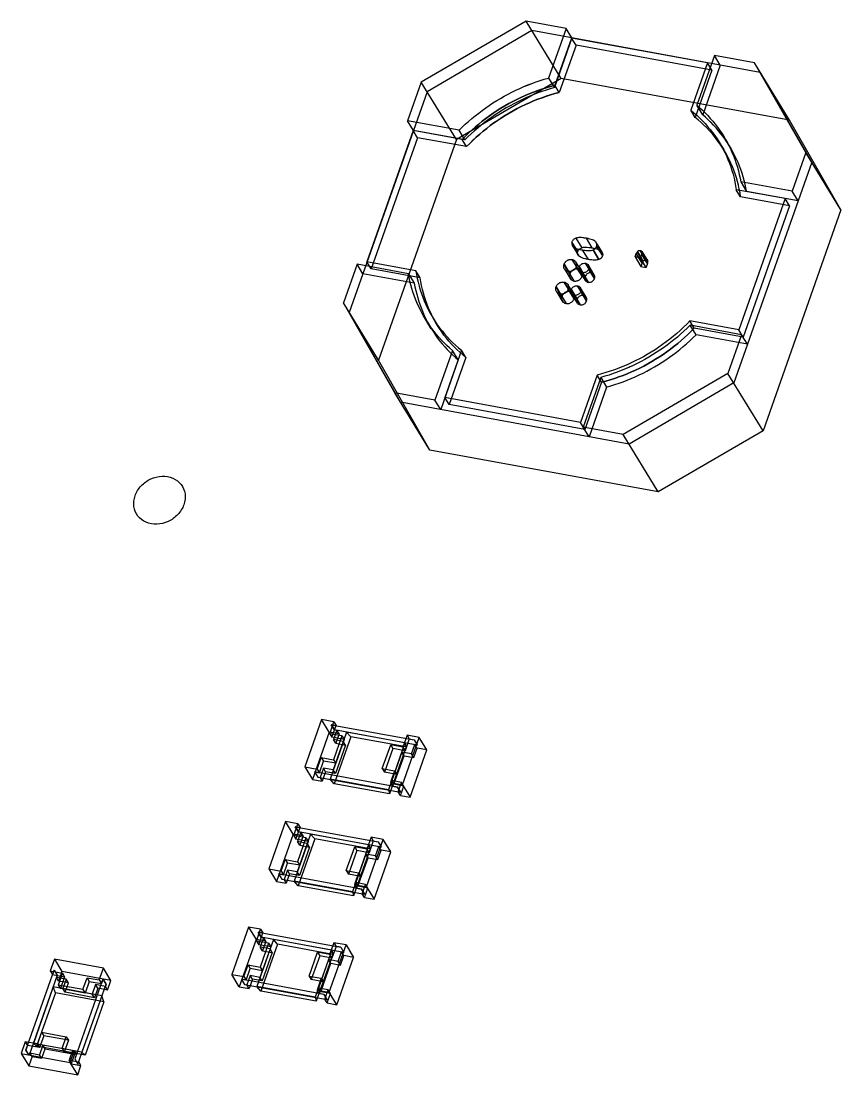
# Model space of a CAD drawing. Header units: millimetres. Extents: x 0 to 594, y 0 to 420.
# Drawn here: x 401.24 to 408.89, y 70.18 to 80.01 of the extents above; entities that cross this region are included whole.
import ezdxf

# ---------------------------------------------------------------- set-up
doc = ezdxf.new("R2010")
doc.units = ezdxf.units.MM
doc.header["$LTSCALE"] = 32.67
doc.layers.get('0').update_dxf_attribs({"linetype": 'CONTINUOUS'})

msp = doc.modelspace()

# ---------------------------------------------------------------- linework, layer by layer
at = {"color": 7, "linetype": 'CONTINUOUS'}
for p, q in [((405.9548, 80.0108), (404.9778, 79.4404)), ((406.3281, 79.9424), (405.9548, 80.0108)), ((406.2821, 79.4761), (405.9548, 80.0108)), ((406.0093, 79.9216), (405.0324, 79.3513)), ((408.14, 79.5316), (406.0093, 79.9216)), ((406.3281, 79.9424), (406.1645, 79.4793)), ((406.3827, 79.8533), (406.3281, 79.9424)), ((406.3827, 79.8533), (406.2191, 79.3902)), ((406.3804, 79.8527), (406.2246, 79.4116)), ((407.6471, 79.6209), (406.3804, 79.8527)), ((406.4213, 79.7859), (406.3804, 79.8527)), ((406.4213, 79.7859), (406.2655, 79.3448)), ((407.688, 79.554), (406.4213, 79.7859)), ((407.6471, 79.6209), (407.4913, 79.1797)), ((407.7121, 79.6891), (407.5485, 79.2259)), ((407.688, 79.554), (407.6471, 79.6209)), ((408.0854, 79.6207), (407.7121, 79.6891)), ((407.7667, 79.5999), (407.7121, 79.6891)), ((408.4127, 79.0861), (408.0854, 79.6207)), ((408.5653, 78.7837), (408.0854, 79.6207)), ((407.688, 79.554), (407.5322, 79.1129)), ((407.7667, 79.5999), (407.6031, 79.1368)), ((408.6199, 78.6946), (408.14, 79.5316)), ((404.9778, 79.4404), (404.8504, 79.0798)), ((405.3051, 78.9058), (404.9778, 79.4404)), ((406.2821, 79.4761), (405.3051, 78.9058)), ((406.1645, 79.4793), (406.2191, 79.3902)), ((408.4127, 79.0861), (406.2821, 79.4761)), ((405.0324, 79.3513), (404.3053, 77.293)), ((406.2655, 79.3448), (406.2246, 79.4116)), ((407.6031, 79.1368), (407.5485, 79.2259)), ((407.5322, 79.1129), (407.4913, 79.1797)), ((405.3298, 78.992), (404.8504, 79.0798)), ((404.905, 78.9907), (404.8504, 79.0798)), ((408.8926, 78.249), (408.4127, 79.0861)), ((404.9027, 78.9901), (404.4705, 77.7664)), ((404.9436, 78.9233), (404.5114, 77.6996)), ((405.3594, 78.9065), (404.9027, 78.9901)), ((404.9436, 78.9233), (404.9027, 78.9901)), ((405.3844, 78.9029), (404.905, 78.9907)), ((405.4003, 78.8397), (404.9436, 78.9233)), ((405.3844, 78.9029), (405.3298, 78.992)), ((405.3051, 78.9058), (404.5781, 76.8475)), ((405.4003, 78.8397), (405.3594, 78.9065)), ((408.5653, 78.7837), (408.4379, 78.4231)), ((408.8926, 78.249), (408.5653, 78.7837)), ((408.6199, 78.6946), (407.8928, 76.6363)), ((408.3729, 78.3549), (407.9162, 78.4384)), ((407.9572, 78.3716), (407.9162, 78.4384)), ((408.4379, 78.4231), (407.9585, 78.5108)), ((407.9585, 78.5108), (408.0131, 78.4217)), ((408.3729, 78.3549), (407.9407, 77.1312)), ((408.4138, 78.288), (407.9572, 78.3716)), ((408.4925, 78.3339), (408.0131, 78.4217)), ((408.4138, 78.288), (408.3729, 78.3549)), ((408.4925, 78.3339), (408.4379, 78.4231)), ((408.4138, 78.288), (407.9816, 77.0644)), ((408.8926, 78.249), (408.1656, 76.1908)), ((406.58, 77.877), (406.6346, 77.7878)), ((406.6347, 77.7875), (406.5801, 77.8767)), ((406.9722, 77.811), (406.9832, 77.8419)), ((407.0473, 77.7701), (406.9927, 77.8592)), ((406.9934, 77.859), (407.048, 77.7698)), ((407.0197, 77.871), (407.0743, 77.7818)), ((407.0745, 77.7823), (407.02, 77.8715)), ((404.3782, 77.7428), (404.2508, 77.3821)), ((404.8576, 77.655), (404.3782, 77.7428)), ((404.4327, 77.6537), (404.3782, 77.7428)), ((404.9271, 77.6828), (404.4705, 77.7664)), ((404.5114, 77.6996), (404.4705, 77.7664)), ((406.3096, 77.7422), (406.3642, 77.653)), ((406.3646, 77.653), (406.31, 77.7421)), ((406.3818, 77.7866), (406.3849, 77.786)), ((406.3849, 77.786), (406.4394, 77.6968)), ((406.4397, 77.6975), (406.3851, 77.7866)), ((406.509, 77.7518), (406.51, 77.7516)), ((406.5646, 77.6626), (406.51, 77.7518)), ((406.51, 77.7516), (406.5645, 77.6624)), ((407.021, 77.802), (406.9722, 77.811)), ((407.0321, 77.8333), (407.021, 77.802)), ((407.0377, 77.7528), (407.0268, 77.7218)), ((407.0756, 77.7129), (407.0867, 77.7442)), ((404.9121, 77.5659), (404.4327, 77.6537)), ((404.968, 77.616), (404.5114, 77.6996)), ((404.8576, 77.655), (404.9121, 77.5659)), ((404.968, 77.616), (404.9271, 77.6828)), ((406.4394, 77.6968), (406.4364, 77.6974)), ((406.4509, 77.7125), (406.4523, 77.7161)), ((406.5065, 77.6269), (406.4519, 77.7161)), ((406.4523, 77.7161), (406.5069, 77.6269)), ((406.5357, 77.575), (406.4811, 77.6641)), ((406.4811, 77.6639), (406.5356, 77.5748)), ((406.5396, 77.7023), (406.5387, 77.7)), ((406.5387, 77.7), (406.5933, 77.6109)), ((406.5935, 77.6108), (406.539, 77.7)), ((406.5645, 77.6624), (406.5635, 77.6626)), ((407.0268, 77.7218), (407.0756, 77.7129)), ((406.3075, 77.5762), (406.3105, 77.5755)), ((406.3105, 77.5755), (406.3651, 77.4864)), ((406.3653, 77.4871), (406.3108, 77.5762)), ((406.5069, 77.6269), (406.5054, 77.6233)), ((406.5933, 77.6109), (406.5941, 77.6131)), ((406.2353, 77.5318), (406.2898, 77.4426)), ((406.2903, 77.4426), (406.2357, 77.5317)), ((406.3651, 77.4864), (406.362, 77.487)), ((406.3765, 77.502), (406.378, 77.5056)), ((406.4322, 77.4165), (406.3776, 77.5057)), ((406.378, 77.5056), (406.4326, 77.4165)), ((406.4067, 77.4535), (406.4613, 77.3644)), ((406.4614, 77.3646), (406.4068, 77.4537)), ((406.4346, 77.5413), (406.4356, 77.5411)), ((406.4356, 77.5411), (406.4902, 77.452)), ((406.4903, 77.4522), (406.4357, 77.5414)), ((406.4652, 77.4918), (406.4644, 77.4896)), ((406.4644, 77.4896), (406.519, 77.4005)), ((406.5192, 77.4004), (406.4646, 77.4896)), ((406.4902, 77.452), (406.4892, 77.4522)), ((404.5781, 76.8475), (404.2508, 77.3821)), ((404.7306, 76.5451), (404.2508, 77.3821)), ((406.4326, 77.4165), (406.4311, 77.4129)), ((406.519, 77.4005), (406.5198, 77.4027)), ((404.7852, 76.456), (404.3053, 77.293)), ((407.9407, 77.1312), (407.484, 77.2148)), ((407.5249, 77.1479), (407.484, 77.2148)), ((407.9657, 77.0861), (407.4863, 77.1738)), ((407.5408, 77.0847), (407.4863, 77.1738)), ((407.9816, 77.0644), (407.5249, 77.1479)), ((408.0202, 76.9969), (407.5408, 77.0847)), ((407.9657, 77.0861), (407.8383, 76.7254)), ((407.9816, 77.0644), (407.9407, 77.1312)), ((408.0202, 76.9969), (407.9657, 77.0861)), ((405.2676, 76.9399), (405.104, 76.4768)), ((405.3521, 76.9416), (405.1963, 76.5004)), ((405.393, 76.8747), (405.2372, 76.4336)), ((405.3221, 76.8508), (405.2676, 76.9399)), ((405.393, 76.8747), (405.3521, 76.9416)), ((405.0579, 76.0105), (404.5781, 76.8475)), ((405.3221, 76.8508), (405.1585, 76.3877)), ((406.6188, 76.7097), (406.463, 76.2685)), ((406.6516, 76.6865), (406.488, 76.2234)), ((406.6597, 76.6429), (406.6188, 76.7097)), ((406.6516, 76.6865), (406.7061, 76.5974)), ((407.8383, 76.7254), (406.8613, 76.1551)), ((408.1656, 76.1908), (407.8383, 76.7254)), ((406.6597, 76.6429), (406.5039, 76.2017)), ((406.7061, 76.5974), (406.5425, 76.1343)), ((407.8928, 76.6363), (406.9158, 76.066)), ((405.104, 76.4768), (404.7306, 76.5451)), ((405.0579, 76.0105), (404.7306, 76.5451)), ((405.1585, 76.3877), (405.104, 76.4768)), ((406.463, 76.2685), (405.1963, 76.5004)), ((405.2372, 76.4336), (405.1963, 76.5004)), ((406.9158, 76.066), (404.7852, 76.456)), ((406.5039, 76.2017), (405.2372, 76.4336)), ((406.5039, 76.2017), (406.463, 76.2685)), ((406.8613, 76.1551), (406.488, 76.2234)), ((406.5425, 76.1343), (406.488, 76.2234)), ((408.1656, 76.1908), (407.1886, 75.6204)), ((407.1886, 75.6204), (406.8613, 76.1551)), ((407.1886, 75.6204), (405.0579, 76.0105)), ((404.1379, 73.4485), (404.9101, 73.3071)), ((404.1674, 73.4004), (404.1379, 73.4485)), ((404.1383, 73.4494), (404.1829, 73.4412)), ((404.1383, 73.4494), (404.1677, 73.4013)), ((404.144, 73.3313), (404.1829, 73.4412)), ((404.2809, 73.3787), (404.1262, 72.9406)), ((404.2579, 73.3104), (404.144, 73.3313)), ((404.1896, 73.3973), (404.1585, 73.3093)), ((404.3199, 73.3359), (404.1652, 72.8979)), ((404.9395, 73.259), (404.1674, 73.4004)), ((404.1677, 73.4013), (404.1896, 73.3973)), ((404.8254, 73.279), (404.2809, 73.3787)), ((404.3199, 73.3359), (404.2809, 73.3787)), ((404.8355, 73.2415), (404.3199, 73.3359)), ((404.2496, 73.2926), (404.1557, 73.027)), ((404.2496, 73.2926), (404.1585, 73.3093)), ((404.2579, 73.3104), (404.1796, 73.0888)), ((404.7131, 73.2271), (404.6348, 73.0054)), ((404.8254, 73.279), (404.6707, 72.8409)), ((404.8355, 73.2415), (404.6808, 72.8035)), ((404.8269, 73.2062), (404.7131, 73.2271)), ((404.8254, 73.279), (404.8355, 73.2415)), ((404.8658, 73.3162), (404.8269, 73.2062)), ((404.8658, 73.3162), (404.9104, 73.308)), ((404.8869, 73.1759), (404.918, 73.2639)), ((404.9101, 73.3071), (404.9395, 73.259)), ((404.9104, 73.308), (404.9398, 73.2599)), ((404.9398, 73.2599), (404.918, 73.2639)), ((404.7959, 73.1926), (404.702, 72.927)), ((404.8869, 73.1759), (404.7959, 73.1926)), ((404.0269, 72.9996), (404.0657, 73.1096)), ((404.0647, 73.0437), (404.0336, 72.9557)), ((404.1557, 73.027), (404.0647, 73.0437)), ((404.1796, 73.0888), (404.0657, 73.1096)), ((403.9823, 73.0078), (404.0269, 72.9996)), ((403.9823, 73.0078), (404.0117, 72.9597)), ((404.7547, 72.8673), (403.9826, 73.0087)), ((403.9826, 73.0087), (404.0121, 72.9606)), ((404.0117, 72.9597), (404.0336, 72.9557)), ((404.0121, 72.9606), (404.7842, 72.8192)), ((404.6707, 72.8409), (404.1262, 72.9406)), ((404.1652, 72.8979), (404.1262, 72.9406)), ((404.7486, 72.9846), (404.6348, 73.0054)), ((404.7931, 72.9103), (404.702, 72.927)), ((404.7486, 72.9846), (404.7098, 72.8746)), ((404.6808, 72.8035), (404.1652, 72.8979)), ((404.6707, 72.8409), (404.6808, 72.8035)), ((404.7098, 72.8746), (404.7544, 72.8665)), ((404.7544, 72.8665), (404.7839, 72.8183)), ((404.7842, 72.8192), (404.7547, 72.8673)), ((404.762, 72.8223), (404.7931, 72.9103)), ((404.7839, 72.8183), (404.762, 72.8223)), ((403.802, 72.4973), (404.5741, 72.356)), ((403.8314, 72.4492), (403.802, 72.4973)), ((403.8023, 72.4982), (403.8469, 72.49)), ((403.8023, 72.4982), (403.8317, 72.4501)), ((403.8081, 72.3801), (403.8469, 72.49)), ((403.8536, 72.4461), (403.8225, 72.3581)), ((404.6036, 72.3078), (403.8314, 72.4492)), ((403.8317, 72.4501), (403.8536, 72.4461)), ((403.9449, 72.4275), (403.7902, 71.9894)), ((403.9219, 72.3592), (403.8081, 72.3801)), ((403.9136, 72.3414), (403.8197, 72.0758)), ((403.9136, 72.3414), (403.8225, 72.3581)), ((403.9839, 72.3847), (403.8292, 71.9467)), ((403.9219, 72.3592), (403.8436, 72.1376)), ((404.4894, 72.3278), (403.9449, 72.4275)), ((403.9839, 72.3847), (403.9449, 72.4275)), ((404.4995, 72.2903), (403.9839, 72.3847)), ((404.5298, 72.365), (404.491, 72.2551)), ((404.5298, 72.365), (404.5744, 72.3568)), ((404.5741, 72.356), (404.6036, 72.3078)), ((404.5744, 72.3568), (404.6039, 72.3087)), ((404.3771, 72.2759), (404.2988, 72.0542)), ((404.4894, 72.3278), (404.3347, 71.8897)), ((404.4995, 72.2903), (404.3448, 71.8523)), ((404.4599, 72.2414), (404.3661, 71.9758)), ((404.491, 72.2551), (404.3771, 72.2759)), ((404.5509, 72.2248), (404.4599, 72.2414)), ((404.4894, 72.3278), (404.4995, 72.2903)), ((404.5509, 72.2248), (404.582, 72.3127)), ((404.6039, 72.3087), (404.582, 72.3127)), ((403.6909, 72.0485), (403.7298, 72.1584)), ((403.8436, 72.1376), (403.7298, 72.1584)), ((403.6463, 72.0566), (403.6909, 72.0485)), ((403.6463, 72.0566), (403.6758, 72.0085)), ((404.4187, 71.9162), (403.6466, 72.0575)), ((403.6466, 72.0575), (403.6761, 72.0094)), ((403.7287, 72.0925), (403.6976, 72.0045)), ((403.8197, 72.0758), (403.7287, 72.0925)), ((404.4127, 72.0334), (404.2988, 72.0542)), ((403.6758, 72.0085), (403.6976, 72.0045)), ((403.6761, 72.0094), (404.4482, 71.868)), ((404.3347, 71.8897), (403.7902, 71.9894)), ((403.8292, 71.9467), (403.7902, 71.9894)), ((404.3448, 71.8523), (403.8292, 71.9467)), ((404.4571, 71.9591), (404.3661, 71.9758)), ((404.4127, 72.0334), (404.3738, 71.9234)), ((404.426, 71.8712), (404.4571, 71.9591)), ((404.3347, 71.8897), (404.3448, 71.8523)), ((404.3738, 71.9234), (404.4184, 71.9153)), ((404.4184, 71.9153), (404.4479, 71.8672)), ((404.4482, 71.868), (404.4187, 71.9162)), ((404.4479, 71.8672), (404.426, 71.8712)), ((403.4547, 71.5141), (404.2268, 71.3727)), ((403.4841, 71.466), (403.4547, 71.5141)), ((403.4996, 71.5068), (403.455, 71.515)), ((403.455, 71.515), (403.4844, 71.4668)), ((403.4608, 71.3968), (403.4996, 71.5068)), ((403.5063, 71.4628), (403.4752, 71.3749)), ((404.2563, 71.3246), (403.4841, 71.466)), ((403.4844, 71.4668), (403.5063, 71.4628)), ((403.5976, 71.4442), (403.4429, 71.0062)), ((403.5746, 71.376), (403.4608, 71.3968)), ((403.5663, 71.3582), (403.4724, 71.0926)), ((403.5663, 71.3582), (403.4752, 71.3749)), ((403.6366, 71.4015), (403.4819, 70.9635)), ((403.5746, 71.376), (403.4963, 71.1543)), ((404.1421, 71.3446), (403.5976, 71.4442)), ((403.6366, 71.4015), (403.5976, 71.4442)), ((404.1522, 71.3071), (403.6366, 71.4015)), ((404.1825, 71.3818), (404.1437, 71.2718)), ((404.2271, 71.3736), (404.1825, 71.3818)), ((404.2268, 71.3727), (404.2563, 71.3246)), ((404.2271, 71.3736), (404.2566, 71.3255)), ((404.0298, 71.2927), (403.9515, 71.071)), ((404.1421, 71.3446), (403.9874, 70.9065)), ((404.1522, 71.3071), (403.9975, 70.8691)), ((404.1126, 71.2582), (404.0188, 70.9926)), ((404.1437, 71.2718), (404.0298, 71.2927)), ((404.2036, 71.2415), (404.1126, 71.2582)), ((404.1421, 71.3446), (404.1522, 71.3071)), ((404.2036, 71.2415), (404.2347, 71.3295)), ((404.2566, 71.3255), (404.2347, 71.3295)), ((401.2892, 70.4149), (401.5527, 71.1608)), ((401.5518, 71.161), (401.5366, 71.1179)), ((401.5518, 71.161), (401.5812, 71.1129)), ((401.5527, 71.1608), (401.5822, 71.1127)), ((403.3436, 71.0652), (403.3825, 71.1752)), ((403.4963, 71.1543), (403.3825, 71.1752)), ((401.5822, 71.1127), (401.3187, 70.3668)), ((401.5366, 71.1179), (401.6504, 71.0971)), ((401.5812, 71.1129), (401.5738, 71.0918)), ((401.6648, 71.0751), (401.5738, 71.0918)), ((401.6504, 71.0971), (401.6115, 70.9871)), ((401.6648, 71.0751), (401.6338, 70.9871)), ((402.008, 71.0775), (401.7445, 70.3316)), ((402.0089, 71.0773), (401.9937, 71.0342)), ((402.0374, 71.0294), (402.008, 71.0775)), ((402.0089, 71.0773), (402.0383, 71.0292)), ((403.3436, 71.0652), (403.299, 71.0734)), ((403.299, 71.0734), (403.3285, 71.0253)), ((404.0715, 70.9329), (403.2993, 71.0743)), ((403.2993, 71.0743), (403.3288, 71.0262)), ((403.3814, 71.1092), (403.3503, 71.0213)), ((403.4724, 71.0926), (403.3814, 71.1092)), ((404.0654, 71.0502), (403.9515, 71.071)), ((401.5442, 71.0026), (401.3584, 70.4766)), ((401.9977, 70.9196), (401.5442, 71.0026)), ((401.5638, 70.9485), (401.5442, 71.0026)), ((401.841, 70.9451), (401.6115, 70.9871)), ((401.9088, 70.9368), (401.6338, 70.9871)), ((401.774, 70.2835), (402.0374, 71.0294)), ((401.8798, 71.0551), (401.841, 70.9451)), ((401.8798, 71.0551), (401.9937, 71.0342)), ((401.9398, 71.0248), (401.9088, 70.9368)), ((402.0309, 71.0081), (401.9398, 71.0248)), ((402.0383, 71.0292), (402.0309, 71.0081)), ((403.3285, 71.0253), (403.3503, 71.0213)), ((403.3288, 71.0262), (404.1009, 70.8848)), ((403.9874, 70.9065), (403.4429, 71.0062)), ((403.4819, 70.9635), (403.4429, 71.0062)), ((403.9975, 70.8691), (403.4819, 70.9635)), ((404.1098, 70.9759), (404.0188, 70.9926)), ((404.0654, 71.0502), (404.0265, 70.9402)), ((404.0787, 70.8879), (404.1098, 70.9759)), ((401.5638, 70.9485), (401.3879, 70.4504)), ((402.0173, 70.8655), (401.5638, 70.9485)), ((401.9977, 70.9196), (401.8119, 70.3936)), ((402.0173, 70.8655), (401.8414, 70.3674)), ((402.0173, 70.8655), (401.9977, 70.9196)), ((403.9874, 70.9065), (403.9975, 70.8691)), ((404.0711, 70.9321), (404.0265, 70.9402)), ((404.0711, 70.9321), (404.1006, 70.8839)), ((404.1009, 70.8848), (404.0715, 70.9329)), ((404.1006, 70.8839), (404.0787, 70.8879)), ((401.8119, 70.3936), (401.3584, 70.4766)), ((401.3879, 70.4504), (401.3584, 70.4766)), ((401.4562, 70.5473), (401.4174, 70.4374)), ((401.6856, 70.5053), (401.4562, 70.5473)), ((401.6856, 70.5053), (401.6468, 70.3953)), ((401.3035, 70.4582), (401.2883, 70.4151)), ((401.2883, 70.4151), (401.3178, 70.367)), ((401.3187, 70.3668), (401.2892, 70.4149)), ((401.4174, 70.4374), (401.3035, 70.4582)), ((401.3178, 70.367), (401.3252, 70.3881)), ((401.3252, 70.3881), (401.4163, 70.3714)), ((401.8414, 70.3674), (401.3879, 70.4504)), ((401.4474, 70.4594), (401.4163, 70.3714)), ((401.7223, 70.409), (401.4474, 70.4594)), ((401.7606, 70.3745), (401.6468, 70.3953)), ((401.7223, 70.409), (401.6913, 70.3211)), ((401.7606, 70.3745), (401.7454, 70.3314)), ((401.8414, 70.3674), (401.8119, 70.3936)), ((401.6913, 70.3211), (401.7823, 70.3044)), ((401.7445, 70.3316), (401.774, 70.2835)), ((401.7454, 70.3314), (401.7749, 70.2833)), ((401.7749, 70.2833), (401.7823, 70.3044))]:
    msp.add_line(p, q, dxfattribs=at)
at = {"color": 6, "linetype": 'CONTINUOUS'}
for p, q in [((407.8539, 78.8455), (407.7994, 78.9346)), ((407.7581, 78.8787), (407.799, 78.8119)), ((406.4383, 77.8628), (406.3837, 77.952)), ((406.4201, 77.9861), (406.4747, 77.897)), ((406.5721, 77.8957), (406.5175, 77.9849)), ((406.604, 77.9524), (406.6586, 77.8633)), ((406.6642, 77.8557), (406.6096, 77.9449)), ((406.3872, 77.9169), (406.4418, 77.8277)), ((406.3929, 77.9093), (406.4474, 77.8202)), ((406.4794, 77.8769), (406.5339, 77.7877)), ((406.6131, 77.9096), (406.6677, 77.8204)), ((407.0377, 77.7528), (406.9832, 77.8419)), ((407.089, 77.7737), (407.0344, 77.8629)), ((407.0353, 77.8612), (407.0899, 77.772)), ((406.4745, 77.6755), (406.4199, 77.7646)), ((406.9722, 77.811), (407.0268, 77.7218)), ((407.0756, 77.7129), (407.021, 77.802)), ((407.0321, 77.8333), (407.0867, 77.7442)), ((406.3123, 77.6988), (406.3669, 77.6096)), ((406.3214, 77.6885), (406.376, 77.5993)), ((406.3476, 77.6765), (406.4022, 77.5874)), ((406.4775, 77.6312), (406.4229, 77.7203)), ((406.5081, 77.5918), (406.4535, 77.6809)), ((406.5914, 77.6456), (406.5368, 77.7347)), ((406.4002, 77.4651), (406.3456, 77.5542)), ((406.238, 77.4884), (406.2926, 77.3992)), ((406.2471, 77.4781), (406.3017, 77.3889)), ((406.2733, 77.4661), (406.3279, 77.377)), ((406.4032, 77.4208), (406.3486, 77.5099)), ((406.4338, 77.3813), (406.3792, 77.4705)), ((406.5171, 77.4351), (406.4625, 77.5243)), ((405.0713, 77.1421), (405.0167, 77.2312)), ((405.0853, 77.2426), (405.1262, 77.1757)), ((404.0483, 73.4959), (403.8924, 73.0543)), ((404.1621, 73.4751), (404.0483, 73.4959)), ((404.1192, 73.3801), (404.0483, 73.4959)), ((404.1233, 73.3651), (404.1621, 73.4751)), ((404.1621, 73.4751), (404.1829, 73.4412)), ((404.1192, 73.3801), (403.9633, 72.9385)), ((404.2103, 73.3634), (404.1192, 73.3801)), ((404.2371, 73.3443), (404.1233, 73.3651)), ((404.1233, 73.3651), (404.144, 73.3313)), ((404.2371, 73.3443), (404.1588, 73.1226)), ((404.2103, 73.3634), (404.1792, 73.2754)), ((404.2103, 73.3634), (404.1896, 73.3973)), ((404.2371, 73.3443), (404.2579, 73.3104)), ((404.8029, 72.8877), (404.9589, 73.3292)), ((404.845, 73.3501), (404.8062, 73.2401)), ((404.9589, 73.3292), (404.845, 73.3501)), ((404.845, 73.3501), (404.8658, 73.3162)), ((405.0298, 73.2134), (404.9589, 73.3292)), ((404.1792, 73.2754), (404.1585, 73.3093)), ((404.2703, 73.2588), (404.1764, 72.9931)), ((404.1792, 73.2754), (404.2703, 73.2588)), ((404.2703, 73.2588), (404.2496, 73.2926)), ((404.6141, 73.0393), (404.6924, 73.2609)), ((404.8062, 73.2401), (404.6924, 73.2609)), ((404.6924, 73.2609), (404.7131, 73.2271)), ((404.8062, 73.2401), (404.8269, 73.2062)), ((404.9077, 73.1421), (404.9387, 73.23)), ((404.9387, 73.23), (404.918, 73.2639)), ((405.0298, 73.2134), (404.9387, 73.23)), ((404.0062, 73.0335), (404.045, 73.1435)), ((404.045, 73.1435), (404.1588, 73.1226)), ((404.045, 73.1435), (404.0657, 73.1096)), ((404.1588, 73.1226), (404.1796, 73.0888)), ((404.7228, 72.8931), (404.8166, 73.1588)), ((404.8166, 73.1588), (404.7959, 73.1926)), ((404.8166, 73.1588), (404.9077, 73.1421)), ((404.8738, 72.7718), (405.0298, 73.2134)), ((404.9077, 73.1421), (404.8869, 73.1759)), ((403.8924, 73.0543), (404.0062, 73.0335)), ((403.8924, 73.0543), (403.9633, 72.9385)), ((404.0062, 73.0335), (404.0269, 72.9996)), ((404.0854, 73.0098), (404.0647, 73.0437)), ((404.1764, 72.9931), (404.1557, 73.027)), ((404.6141, 73.0393), (404.7279, 73.0184)), ((404.6141, 73.0393), (404.6348, 73.0054)), ((403.9633, 72.9385), (404.0543, 72.9218)), ((404.0543, 72.9218), (404.0336, 72.9557)), ((404.0854, 73.0098), (404.0543, 72.9218)), ((404.1764, 72.9931), (404.0854, 73.0098)), ((404.7279, 73.0184), (404.6891, 72.9085)), ((404.7228, 72.8931), (404.702, 72.927)), ((404.7279, 73.0184), (404.7486, 72.9846)), ((404.6891, 72.9085), (404.8029, 72.8877)), ((404.6891, 72.9085), (404.7098, 72.8746)), ((404.8138, 72.8764), (404.7228, 72.8931)), ((404.7828, 72.7885), (404.8138, 72.8764)), ((404.8138, 72.8764), (404.7931, 72.9103)), ((404.8029, 72.8877), (404.8738, 72.7718)), ((404.7828, 72.7885), (404.762, 72.8223)), ((404.7828, 72.7885), (404.8738, 72.7718)), ((403.7123, 72.5447), (403.5564, 72.1031)), ((403.8262, 72.5239), (403.7123, 72.5447)), ((403.7833, 72.4289), (403.7123, 72.5447)), ((403.7873, 72.4139), (403.8262, 72.5239)), ((403.8262, 72.5239), (403.8469, 72.49)), ((403.8743, 72.4122), (403.8536, 72.4461)), ((403.7833, 72.4289), (403.6273, 71.9873)), ((403.8743, 72.4122), (403.7833, 72.4289)), ((403.9011, 72.3931), (403.7873, 72.4139)), ((403.7873, 72.4139), (403.8081, 72.3801)), ((403.8432, 72.3242), (403.8225, 72.3581)), ((403.9011, 72.3931), (403.8228, 72.1714)), ((403.8743, 72.4122), (403.8432, 72.3242)), ((403.9011, 72.3931), (403.9219, 72.3592)), ((403.9343, 72.3076), (403.9136, 72.3414)), ((404.4669, 71.9365), (404.6229, 72.378)), ((404.5091, 72.3989), (404.4702, 72.2889)), ((404.6229, 72.378), (404.5091, 72.3989)), ((404.5091, 72.3989), (404.5298, 72.365)), ((404.6938, 72.2622), (404.6229, 72.378)), ((403.9343, 72.3076), (403.8405, 72.0419)), ((403.8432, 72.3242), (403.9343, 72.3076)), ((404.2781, 72.0881), (404.3564, 72.3097)), ((404.4702, 72.2889), (404.3564, 72.3097)), ((404.3564, 72.3097), (404.3771, 72.2759)), ((404.4806, 72.2076), (404.4599, 72.2414)), ((404.4702, 72.2889), (404.491, 72.2551)), ((404.5378, 71.8206), (404.6938, 72.2622)), ((404.5717, 72.1909), (404.6027, 72.2789)), ((404.6027, 72.2789), (404.582, 72.3127)), ((404.6938, 72.2622), (404.6027, 72.2789)), ((403.6702, 72.0823), (403.709, 72.1923)), ((403.709, 72.1923), (403.8228, 72.1714)), ((403.709, 72.1923), (403.7298, 72.1584)), ((403.8228, 72.1714), (403.8436, 72.1376)), ((404.3868, 71.9419), (404.4806, 72.2076)), ((404.4806, 72.2076), (404.5717, 72.1909)), ((404.5717, 72.1909), (404.5509, 72.2248)), ((403.5564, 72.1031), (403.6702, 72.0823)), ((403.5564, 72.1031), (403.6273, 71.9873)), ((403.6702, 72.0823), (403.6909, 72.0485)), ((403.7494, 72.0586), (403.7183, 71.9706)), ((403.7494, 72.0586), (403.7287, 72.0925)), ((403.8405, 72.0419), (403.7494, 72.0586)), ((403.8405, 72.0419), (403.8197, 72.0758)), ((404.2781, 72.0881), (404.3919, 72.0673)), ((404.2781, 72.0881), (404.2988, 72.0542)), ((404.3919, 72.0673), (404.3531, 71.9573)), ((404.3919, 72.0673), (404.4127, 72.0334)), ((403.6273, 71.9873), (403.7183, 71.9706)), ((403.7183, 71.9706), (403.6976, 72.0045)), ((404.3531, 71.9573), (404.4669, 71.9365)), ((404.3531, 71.9573), (404.3738, 71.9234)), ((404.3868, 71.9419), (404.3661, 71.9758)), ((404.4778, 71.9253), (404.4571, 71.9591)), ((404.4778, 71.9253), (404.3868, 71.9419)), ((404.4468, 71.8373), (404.426, 71.8712)), ((404.4468, 71.8373), (404.4778, 71.9253)), ((404.4669, 71.9365), (404.5378, 71.8206)), ((404.4468, 71.8373), (404.5378, 71.8206)), ((403.365, 71.5615), (403.2091, 71.1199)), ((403.4789, 71.5407), (403.365, 71.5615)), ((403.365, 71.5615), (403.436, 71.4456)), ((403.44, 71.4307), (403.4789, 71.5407)), ((403.4789, 71.5407), (403.4996, 71.5068)), ((403.527, 71.429), (403.5063, 71.4628)), ((403.436, 71.4456), (403.28, 71.0041)), ((403.527, 71.429), (403.436, 71.4456)), ((403.5538, 71.4099), (403.44, 71.4307)), ((403.44, 71.4307), (403.4608, 71.3968)), ((403.4959, 71.341), (403.4752, 71.3749)), ((403.5538, 71.4099), (403.4755, 71.1882)), ((403.527, 71.429), (403.4959, 71.341)), ((403.5538, 71.4099), (403.5746, 71.376)), ((403.587, 71.3244), (403.5663, 71.3582)), ((404.1196, 70.9532), (404.2756, 71.3948)), ((404.1618, 71.4156), (404.1229, 71.3057)), ((404.2756, 71.3948), (404.1618, 71.4156)), ((404.1618, 71.4156), (404.1825, 71.3818)), ((404.2756, 71.3948), (404.3465, 71.279)), ((401.5547, 71.2617), (401.5158, 71.1518)), ((402.0118, 71.178), (401.5547, 71.2617)), ((401.5547, 71.2617), (401.6256, 71.1459)), ((403.587, 71.3244), (403.4932, 71.0587)), ((403.4959, 71.341), (403.587, 71.3244)), ((403.9308, 71.1049), (404.0091, 71.3265)), ((404.1229, 71.3057), (404.0091, 71.3265)), ((404.0091, 71.3265), (404.0298, 71.2927)), ((404.1333, 71.2243), (404.1126, 71.2582)), ((404.1229, 71.3057), (404.1437, 71.2718)), ((404.1905, 70.8374), (404.3465, 71.279)), ((404.2244, 71.2077), (404.2554, 71.2956)), ((404.2554, 71.2956), (404.2347, 71.3295)), ((404.3465, 71.279), (404.2554, 71.2956)), ((401.9729, 71.0681), (402.0118, 71.178)), ((402.0827, 71.0622), (402.0118, 71.178)), ((403.3229, 71.0991), (403.3617, 71.209)), ((403.3617, 71.209), (403.4755, 71.1882)), ((403.3617, 71.209), (403.3825, 71.1752)), ((403.4755, 71.1882), (403.4963, 71.1543)), ((404.0395, 70.9587), (404.1333, 71.2243)), ((404.1333, 71.2243), (404.2244, 71.2077)), ((404.2244, 71.2077), (404.2036, 71.2415)), ((401.5158, 71.1518), (401.6297, 71.1309)), ((401.5158, 71.1518), (401.5366, 71.1179)), ((401.5945, 71.0579), (401.5738, 71.0918)), ((401.6297, 71.1309), (401.5908, 71.021)), ((401.6256, 71.1459), (401.5945, 71.0579)), ((401.6856, 71.0412), (401.5945, 71.0579)), ((402.0827, 71.0622), (401.6256, 71.1459)), ((401.6297, 71.1309), (401.6504, 71.0971)), ((401.6856, 71.0412), (401.6648, 71.0751)), ((401.8203, 70.979), (401.8591, 71.0889)), ((401.8591, 71.0889), (401.9729, 71.0681)), ((401.8591, 71.0889), (401.8798, 71.0551)), ((401.9729, 71.0681), (401.9937, 71.0342)), ((402.0516, 70.9742), (402.0827, 71.0622)), ((403.2091, 71.1199), (403.3229, 71.0991)), ((403.28, 71.0041), (403.2091, 71.1199)), ((403.3229, 71.0991), (403.3436, 71.0652)), ((403.4021, 71.0754), (403.371, 70.9874)), ((403.4021, 71.0754), (403.3814, 71.1092)), ((403.4932, 71.0587), (403.4021, 71.0754)), ((403.4932, 71.0587), (403.4724, 71.0926)), ((403.9308, 71.1049), (404.0446, 71.084)), ((403.9308, 71.1049), (403.9515, 71.071)), ((404.0446, 71.084), (404.0058, 70.9741)), ((404.0446, 71.084), (404.0654, 71.0502)), ((401.8203, 70.979), (401.5908, 71.021)), ((401.5908, 71.021), (401.6115, 70.9871)), ((401.6545, 70.9533), (401.6338, 70.9871)), ((401.6545, 70.9533), (401.6856, 71.0412)), ((401.8203, 70.979), (401.841, 70.9451)), ((401.9606, 70.9909), (401.9295, 70.9029)), ((401.9606, 70.9909), (401.9398, 71.0248)), ((402.0516, 70.9742), (401.9606, 70.9909)), ((402.0516, 70.9742), (402.0309, 71.0081)), ((403.28, 71.0041), (403.371, 70.9874)), ((403.371, 70.9874), (403.3503, 71.0213)), ((404.0058, 70.9741), (404.1196, 70.9532)), ((404.0058, 70.9741), (404.0265, 70.9402)), ((404.0395, 70.9587), (404.0188, 70.9926)), ((404.1305, 70.942), (404.1098, 70.9759)), ((401.9295, 70.9029), (401.6545, 70.9533)), ((401.9295, 70.9029), (401.9088, 70.9368)), ((404.1305, 70.942), (404.0395, 70.9587)), ((404.0995, 70.8541), (404.0787, 70.8879)), ((404.0995, 70.8541), (404.1305, 70.942)), ((404.1905, 70.8374), (404.1196, 70.9532)), ((404.0995, 70.8541), (404.1905, 70.8374)), ((401.4355, 70.5812), (401.3966, 70.4712)), ((401.4355, 70.5812), (401.6649, 70.5392)), ((401.4355, 70.5812), (401.4562, 70.5473)), ((401.2828, 70.492), (401.244, 70.3821)), ((401.3966, 70.4712), (401.2828, 70.492)), ((401.2828, 70.492), (401.3035, 70.4582)), ((401.3966, 70.4712), (401.4174, 70.4374)), ((401.6261, 70.4292), (401.6649, 70.5392)), ((401.6649, 70.5392), (401.6856, 70.5053)), ((401.244, 70.3821), (401.7011, 70.2984)), ((401.244, 70.3821), (401.3149, 70.2663)), ((401.346, 70.3542), (401.3252, 70.3881)), ((401.437, 70.3375), (401.4163, 70.3714)), ((401.437, 70.3375), (401.4681, 70.4255)), ((401.4681, 70.4255), (401.4474, 70.4594)), ((401.4681, 70.4255), (401.7431, 70.3752)), ((401.7399, 70.4084), (401.6261, 70.4292)), ((401.6261, 70.4292), (401.6468, 70.3953)), ((401.7011, 70.2984), (401.7399, 70.4084)), ((401.7431, 70.3752), (401.712, 70.2872)), ((401.7431, 70.3752), (401.7223, 70.409)), ((401.7399, 70.4084), (401.7606, 70.3745)), ((401.346, 70.3542), (401.3149, 70.2663)), ((401.346, 70.3542), (401.437, 70.3375)), ((401.712, 70.2872), (401.6913, 70.3211)), ((401.772, 70.1826), (401.7011, 70.2984)), ((401.712, 70.2872), (401.803, 70.2705)), ((401.803, 70.2705), (401.7823, 70.3044)), ((401.3149, 70.2663), (401.772, 70.1826)), ((401.772, 70.1826), (401.803, 70.2705))]:
    msp.add_line(p, q, dxfattribs=at)
at = {"color": 7, "linetype": 'CONTINUOUS'}
for points, knots in [([(405.3298, 78.992), (405.4064, 79.0687), (405.5737, 79.2094), (405.8559, 79.3741), (406.0603, 79.4505), (406.1645, 79.4793)], [0, 0, 0, 0, 0.333168, 0.667711, 1, 1, 1, 1]), ([(405.3298, 78.992), (405.4065, 79.0686), (405.5736, 79.2094), (405.8558, 79.3742), (406.0604, 79.4503), (406.1645, 79.4793)], [0, 0, 0, 0, 0.333155, 0.667724, 1, 1, 1, 1]), ([(406.2246, 79.4116), (406.1158, 79.3839), (405.9022, 79.3078), (405.6089, 79.1365), (405.4373, 78.9877), (405.3594, 78.9065)], [0, 0, 0, 0, 0.332137, 0.666915, 1, 1, 1, 1]), ([(405.3594, 78.9065), (405.4371, 78.9878), (405.609, 79.1364), (405.9022, 79.3077), (406.1158, 79.3841), (406.2246, 79.4116)], [0, 0, 0, 0, 0.3331, 0.667847, 1, 1, 1, 1]), ([(406.2191, 79.3902), (406.1149, 79.3614), (405.9104, 79.285), (405.6282, 79.1203), (405.4609, 78.9796), (405.3844, 78.9029)], [0, 0, 0, 0, 0.332289, 0.666832, 1, 1, 1, 1]), ([(406.2191, 79.3902), (406.1149, 79.3612), (405.9104, 79.2851), (405.6282, 79.1203), (405.4611, 78.9795), (405.3844, 78.9029)], [0, 0, 0, 0, 0.332276, 0.666845, 1, 1, 1, 1]), ([(405.4003, 78.8397), (405.4782, 78.9208), (405.6498, 79.0697), (405.9431, 79.2409), (406.1568, 79.317), (406.2655, 79.3448)], [0, 0, 0, 0, 0.333085, 0.667863, 1, 1, 1, 1]), ([(406.2655, 79.3448), (406.1567, 79.3173), (405.9431, 79.2408), (405.6499, 79.0696), (405.478, 78.921), (405.4003, 78.8397)], [0, 0, 0, 0, 0.332153, 0.6669, 1, 1, 1, 1]), ([(407.5485, 79.2259), (407.6199, 79.1658), (407.7491, 79.0289), (407.8894, 78.784), (407.9424, 78.6031), (407.9585, 78.5108)], [0, 0, 0, 0, 0.333561, 0.665257, 1, 1, 1, 1]), ([(407.5485, 79.2259), (407.6198, 79.1656), (407.7491, 79.029), (407.8895, 78.784), (407.9422, 78.6031), (407.9585, 78.5108)], [0, 0, 0, 0, 0.333548, 0.66527, 1, 1, 1, 1]), ([(407.4913, 79.1797), (407.5672, 79.1192), (407.7045, 78.9794), (407.8506, 78.7243), (407.9022, 78.5349), (407.9162, 78.4384)], [0, 0, 0, 0, 0.333653, 0.665076, 1, 1, 1, 1]), ([(408.0131, 78.4217), (407.997, 78.514), (407.944, 78.6949), (407.8036, 78.9398), (407.6745, 79.0766), (407.6031, 79.1368)], [0, 0, 0, 0, 0.334743, 0.666439, 1, 1, 1, 1]), ([(408.0131, 78.4217), (407.9968, 78.514), (407.944, 78.6949), (407.8037, 78.9399), (407.6743, 79.0765), (407.6031, 79.1368)], [0, 0, 0, 0, 0.33473, 0.666452, 1, 1, 1, 1]), ([(407.9572, 78.3716), (407.9431, 78.4681), (407.8915, 78.6575), (407.7454, 78.9125), (407.6081, 79.0524), (407.5322, 79.1129)], [0, 0, 0, 0, 0.334924, 0.666347, 1, 1, 1, 1]), ([(406.9927, 77.8592), (406.994, 77.8615), (406.9975, 77.8657), (407.0044, 77.87), (407.012, 77.872), (407.0173, 77.8716), (407.0197, 77.871)], [0, 0, 0, 0, 0.252646, 0.50813, 0.759617, 1, 1, 1, 1]), ([(407.02, 77.8715), (407.0237, 77.871), (407.0296, 77.8688), (407.0338, 77.864), (407.0353, 77.8612)], [0, 0, 0, 0, 0.539361, 1, 1, 1, 1]), ([(407.0353, 77.8612), (407.036, 77.8596), (407.0368, 77.856), (407.0365, 77.8496), (407.0349, 77.8419), (407.0331, 77.8363), (407.0321, 77.8333)], [0, 0, 0, 0, 0.173638, 0.392327, 0.666081, 1, 1, 1, 1]), ([(406.3214, 77.6885), (406.3196, 77.69), (406.3145, 77.6948), (406.3095, 77.7031), (406.3069, 77.7123), (406.306, 77.7197), (406.3061, 77.7272), (406.3073, 77.7347), (406.3087, 77.7397), (406.3096, 77.7422)], [0, 0, 0, 0, 0.122149, 0.359275, 0.482799, 0.609031, 0.735693, 0.865248, 1, 1, 1, 1]), ([(406.31, 77.7421), (406.3108, 77.7447), (406.3126, 77.7498), (406.3165, 77.7571), (406.3215, 77.7638), (406.3274, 77.77), (406.334, 77.7754), (406.3413, 77.7799), (406.3491, 77.7834), (406.3572, 77.786), (406.3655, 77.7874), (406.3737, 77.7877), (406.3792, 77.7871), (406.3818, 77.7866)], [0, 0, 0, 0, 0.087331, 0.176607, 0.267579, 0.359867, 0.452994, 0.546423, 0.639597, 0.731974, 0.823072, 0.912501, 1, 1, 1, 1]), ([(406.3851, 77.7866), (406.3891, 77.7859), (406.3966, 77.7839), (406.4066, 77.7789), (406.4149, 77.772), (406.4211, 77.7634), (406.4253, 77.7536), (406.4271, 77.7429), (406.4263, 77.7316), (406.4243, 77.7241), (406.4229, 77.7203)], [0, 0, 0, 0, 0.136309, 0.26085, 0.379549, 0.499202, 0.619144, 0.738449, 0.863534, 1, 1, 1, 1]), ([(406.4519, 77.7161), (406.4531, 77.7203), (406.4567, 77.7284), (406.4653, 77.7388), (406.4765, 77.7467), (406.4911, 77.7524), (406.5026, 77.7529), (406.509, 77.7518)], [0, 0, 0, 0, 0.17693, 0.360267, 0.547019, 0.732806, 1, 1, 1, 1]), ([(406.51, 77.7518), (406.5145, 77.7511), (406.5232, 77.7484), (406.5338, 77.7402), (406.5406, 77.7288), (406.5428, 77.7155), (406.5411, 77.7066), (406.5396, 77.7023)], [0, 0, 0, 0, 0.205833, 0.402727, 0.596271, 0.793587, 1, 1, 1, 1]), ([(407.0743, 77.7818), (407.0719, 77.7825), (407.0666, 77.7829), (407.0589, 77.7808), (407.0521, 77.7765), (407.0486, 77.7724), (407.0473, 77.7701)], [0, 0, 0, 0, 0.240383, 0.49187, 0.747354, 1, 1, 1, 1]), ([(407.0899, 77.772), (407.0883, 77.7748), (407.0842, 77.7796), (407.0782, 77.7819), (407.0745, 77.7823)], [0, 0, 0, 0, 0.460484, 1, 1, 1, 1]), ([(407.0867, 77.7442), (407.0877, 77.7472), (407.0895, 77.7527), (407.0911, 77.7604), (407.0914, 77.7668), (407.0905, 77.7705), (407.0899, 77.772)], [0, 0, 0, 0, 0.333919, 0.607673, 0.826362, 1, 1, 1, 1]), ([(405.2676, 76.9399), (405.1962, 77.0001), (405.067, 77.1369), (404.9267, 77.3818), (404.8737, 77.5627), (404.8576, 77.655)], [0, 0, 0, 0, 0.333561, 0.665257, 1, 1, 1, 1]), ([(405.2676, 76.9399), (405.1963, 77.0002), (405.067, 77.1369), (404.9266, 77.3818), (404.8739, 77.5628), (404.8576, 77.655)], [0, 0, 0, 0, 0.333548, 0.66527, 1, 1, 1, 1]), ([(404.9271, 77.6828), (404.9415, 77.5864), (404.9926, 77.397), (405.1388, 77.1418), (405.2763, 77.0023), (405.3521, 76.9416)], [0, 0, 0, 0, 0.334908, 0.666362, 1, 1, 1, 1]), ([(406.3476, 77.6765), (406.3427, 77.6774), (406.3335, 77.6803), (406.3253, 77.6854), (406.3214, 77.6885)], [0, 0, 0, 0, 0.502737, 1, 1, 1, 1]), ([(406.4229, 77.7203), (406.4216, 77.7165), (406.4183, 77.7092), (406.4116, 77.6994), (406.4032, 77.691), (406.3934, 77.6842), (406.3826, 77.6791), (406.3712, 77.6759), (406.3594, 77.675), (406.3515, 77.6758), (406.3476, 77.6765)], [0, 0, 0, 0, 0.128016, 0.251602, 0.37486, 0.501923, 0.628812, 0.75144, 0.873823, 1, 1, 1, 1]), ([(406.3642, 77.653), (406.3633, 77.6506), (406.3618, 77.6456), (406.3607, 77.638), (406.3606, 77.6305), (406.3615, 77.6232), (406.3641, 77.614), (406.3691, 77.6057), (406.3742, 77.6008), (406.376, 77.5993)], [0, 0, 0, 0, 0.134752, 0.264307, 0.390969, 0.517201, 0.640725, 0.877851, 1, 1, 1, 1]), ([(406.4364, 77.6974), (406.4337, 77.6979), (406.4283, 77.6985), (406.4201, 77.6982), (406.4118, 77.6968), (406.4037, 77.6943), (406.3959, 77.6907), (406.3886, 77.6862), (406.3819, 77.6808), (406.3761, 77.6747), (406.3711, 77.6679), (406.3672, 77.6607), (406.3653, 77.6556), (406.3646, 77.653)], [0, 0, 0, 0, 0.087499, 0.176928, 0.268026, 0.360403, 0.453577, 0.547006, 0.640133, 0.732421, 0.823393, 0.912669, 1, 1, 1, 1]), ([(406.4775, 77.6312), (406.4789, 77.635), (406.4809, 77.6425), (406.4816, 77.6537), (406.4799, 77.6644), (406.4757, 77.6742), (406.4695, 77.6828), (406.4612, 77.6898), (406.4511, 77.6948), (406.4436, 77.6968), (406.4397, 77.6975)], [0, 0, 0, 0, 0.136401, 0.261426, 0.380674, 0.500558, 0.620154, 0.738796, 0.863278, 1, 1, 1, 1]), ([(406.4811, 77.6641), (406.477, 77.6646), (406.469, 77.6667), (406.4588, 77.6733), (406.4516, 77.6829), (406.4475, 77.6964), (406.4488, 77.7067), (406.4509, 77.7125)], [0, 0, 0, 0, 0.188551, 0.368988, 0.545158, 0.722598, 1, 1, 1, 1]), ([(406.539, 77.7), (406.5378, 77.6958), (406.534, 77.6876), (406.5252, 77.6771), (406.5139, 77.6691), (406.4991, 77.6633), (406.4875, 77.6628), (406.4811, 77.6639)], [0, 0, 0, 0, 0.176823, 0.36021, 0.546948, 0.732713, 1, 1, 1, 1]), ([(406.5635, 77.6626), (406.5593, 77.6634), (406.5504, 77.6636), (406.5373, 77.6604), (406.5252, 77.6539), (406.5137, 77.6433), (406.5082, 77.6332), (406.5065, 77.6269)], [0, 0, 0, 0, 0.177059, 0.36075, 0.547572, 0.733124, 1, 1, 1, 1]), ([(406.5941, 77.6131), (406.5957, 77.6174), (406.5974, 77.6263), (406.5952, 77.6396), (406.5884, 77.651), (406.5778, 77.6592), (406.5691, 77.6619), (406.5646, 77.6626)], [0, 0, 0, 0, 0.206413, 0.403729, 0.597273, 0.794167, 1, 1, 1, 1]), ([(404.9121, 77.5659), (404.9282, 77.4736), (404.9812, 77.2927), (405.1216, 77.0478), (405.2507, 76.911), (405.3221, 76.8508)], [0, 0, 0, 0, 0.334743, 0.666439, 1, 1, 1, 1]), ([(404.9121, 77.5659), (404.9284, 77.4737), (404.9811, 77.2927), (405.1215, 77.0478), (405.2509, 76.9111), (405.3221, 76.8508)], [0, 0, 0, 0, 0.33473, 0.666452, 1, 1, 1, 1]), ([(405.393, 76.8747), (405.3172, 76.9354), (405.1797, 77.075), (405.0336, 77.3301), (404.9824, 77.5196), (404.968, 77.616)], [0, 0, 0, 0, 0.333638, 0.665092, 1, 1, 1, 1]), ([(406.2357, 77.5317), (406.2364, 77.5343), (406.2383, 77.5394), (406.2422, 77.5466), (406.2472, 77.5534), (406.253, 77.5596), (406.2597, 77.5649), (406.267, 77.5695), (406.2748, 77.573), (406.2829, 77.5755), (406.2912, 77.577), (406.2994, 77.5772), (406.3048, 77.5767), (406.3075, 77.5762)], [0, 0, 0, 0, 0.087331, 0.176607, 0.267579, 0.359867, 0.452994, 0.546423, 0.639597, 0.731974, 0.823072, 0.912501, 1, 1, 1, 1]), ([(406.3108, 77.5762), (406.3147, 77.5755), (406.3222, 77.5735), (406.3323, 77.5685), (406.3406, 77.5616), (406.3468, 77.5529), (406.351, 77.5431), (406.3527, 77.5325), (406.352, 77.5212), (406.35, 77.5137), (406.3486, 77.5099)], [0, 0, 0, 0, 0.136309, 0.26085, 0.379549, 0.499202, 0.619144, 0.738449, 0.863534, 1, 1, 1, 1]), ([(406.376, 77.5993), (406.3799, 77.5962), (406.3881, 77.5911), (406.3973, 77.5883), (406.4022, 77.5874)], [0, 0, 0, 0, 0.497263, 1, 1, 1, 1]), ([(406.4022, 77.5874), (406.4061, 77.5866), (406.414, 77.5859), (406.4257, 77.5868), (406.4371, 77.5899), (406.4479, 77.595), (406.4578, 77.6018), (406.4662, 77.6102), (406.4729, 77.6201), (406.4762, 77.6274), (406.4775, 77.6312)], [0, 0, 0, 0, 0.126177, 0.24856, 0.371188, 0.498077, 0.62514, 0.748398, 0.871984, 1, 1, 1, 1]), ([(406.5054, 77.6233), (406.5041, 77.6194), (406.5025, 77.6114), (406.504, 77.5993), (406.5094, 77.5886), (406.5197, 77.579), (406.5296, 77.5757), (406.5357, 77.575)], [0, 0, 0, 0, 0.187992, 0.368074, 0.544172, 0.721858, 1, 1, 1, 1]), ([(406.5356, 77.5748), (406.5399, 77.574), (406.549, 77.5738), (406.5622, 77.577), (406.5744, 77.5836), (406.5861, 77.5944), (406.5917, 77.6045), (406.5935, 77.6108)], [0, 0, 0, 0, 0.177253, 0.360918, 0.54769, 0.73323, 1, 1, 1, 1]), ([(406.2471, 77.4781), (406.2453, 77.4795), (406.2402, 77.4844), (406.2352, 77.4927), (406.2326, 77.5019), (406.2317, 77.5092), (406.2318, 77.5167), (406.2329, 77.5243), (406.2344, 77.5293), (406.2353, 77.5318)], [0, 0, 0, 0, 0.122149, 0.359275, 0.482799, 0.609031, 0.735693, 0.865248, 1, 1, 1, 1]), ([(406.2733, 77.4661), (406.2684, 77.467), (406.2592, 77.4699), (406.251, 77.475), (406.2471, 77.4781)], [0, 0, 0, 0, 0.502737, 1, 1, 1, 1]), ([(406.3486, 77.5099), (406.3473, 77.5061), (406.344, 77.4988), (406.3373, 77.489), (406.3289, 77.4806), (406.319, 77.4738), (406.3082, 77.4686), (406.2968, 77.4655), (406.2851, 77.4646), (406.2772, 77.4654), (406.2733, 77.4661)], [0, 0, 0, 0, 0.128016, 0.251602, 0.37486, 0.501923, 0.628812, 0.75144, 0.873823, 1, 1, 1, 1]), ([(406.362, 77.487), (406.3594, 77.4875), (406.354, 77.4881), (406.3458, 77.4878), (406.3375, 77.4864), (406.3294, 77.4839), (406.3216, 77.4803), (406.3143, 77.4758), (406.3076, 77.4704), (406.3017, 77.4643), (406.2968, 77.4575), (406.2929, 77.4502), (406.291, 77.4451), (406.2903, 77.4426)], [0, 0, 0, 0, 0.087499, 0.176928, 0.268026, 0.360403, 0.453577, 0.547006, 0.640133, 0.732421, 0.823393, 0.912669, 1, 1, 1, 1]), ([(406.4032, 77.4208), (406.4045, 77.4245), (406.4065, 77.432), (406.4073, 77.4433), (406.4055, 77.454), (406.4014, 77.4638), (406.3952, 77.4724), (406.3869, 77.4794), (406.3768, 77.4844), (406.3693, 77.4864), (406.3653, 77.4871)], [0, 0, 0, 0, 0.136401, 0.261426, 0.380674, 0.500558, 0.620154, 0.738796, 0.863278, 1, 1, 1, 1]), ([(406.4068, 77.4537), (406.4027, 77.4542), (406.3947, 77.4563), (406.3845, 77.4629), (406.3773, 77.4725), (406.3732, 77.4859), (406.3745, 77.4963), (406.3765, 77.502)], [0, 0, 0, 0, 0.188551, 0.368988, 0.545158, 0.722598, 1, 1, 1, 1]), ([(406.3776, 77.5057), (406.3787, 77.5098), (406.3824, 77.518), (406.391, 77.5283), (406.4022, 77.5363), (406.4168, 77.542), (406.4282, 77.5425), (406.4346, 77.5413)], [0, 0, 0, 0, 0.17693, 0.360267, 0.547019, 0.732806, 1, 1, 1, 1]), ([(406.4646, 77.4896), (406.4634, 77.4854), (406.4597, 77.4772), (406.4509, 77.4667), (406.4396, 77.4587), (406.4248, 77.4529), (406.4132, 77.4524), (406.4067, 77.4535)], [0, 0, 0, 0, 0.176823, 0.36021, 0.546948, 0.732713, 1, 1, 1, 1]), ([(406.4892, 77.4522), (406.485, 77.453), (406.4761, 77.4532), (406.463, 77.45), (406.4509, 77.4435), (406.4394, 77.4328), (406.4339, 77.4228), (406.4322, 77.4165)], [0, 0, 0, 0, 0.177059, 0.36075, 0.547572, 0.733124, 1, 1, 1, 1]), ([(406.4357, 77.5414), (406.4402, 77.5407), (406.4489, 77.5379), (406.4595, 77.5298), (406.4663, 77.5183), (406.4685, 77.5051), (406.4668, 77.4961), (406.4652, 77.4918)], [0, 0, 0, 0, 0.205833, 0.402727, 0.596271, 0.793587, 1, 1, 1, 1]), ([(406.5198, 77.4027), (406.5213, 77.407), (406.523, 77.4159), (406.5209, 77.4292), (406.5141, 77.4406), (406.5034, 77.4488), (406.4948, 77.4515), (406.4903, 77.4522)], [0, 0, 0, 0, 0.206413, 0.403729, 0.597273, 0.794167, 1, 1, 1, 1]), ([(406.2898, 77.4426), (406.289, 77.4401), (406.2875, 77.4352), (406.2864, 77.4276), (406.2862, 77.4201), (406.2872, 77.4128), (406.2897, 77.4036), (406.2947, 77.3953), (406.2998, 77.3904), (406.3017, 77.3889)], [0, 0, 0, 0, 0.134752, 0.264307, 0.390969, 0.517201, 0.640725, 0.877851, 1, 1, 1, 1]), ([(406.3017, 77.3889), (406.3055, 77.3858), (406.3137, 77.3807), (406.323, 77.3778), (406.3279, 77.377)], [0, 0, 0, 0, 0.497263, 1, 1, 1, 1]), ([(406.3279, 77.377), (406.3318, 77.3762), (406.3396, 77.3755), (406.3514, 77.3764), (406.3628, 77.3795), (406.3736, 77.3846), (406.3835, 77.3914), (406.3919, 77.3998), (406.3986, 77.4097), (406.4019, 77.417), (406.4032, 77.4208)], [0, 0, 0, 0, 0.126177, 0.24856, 0.371188, 0.498077, 0.62514, 0.748398, 0.871984, 1, 1, 1, 1]), ([(406.4311, 77.4129), (406.4297, 77.409), (406.4281, 77.4009), (406.4296, 77.3889), (406.4351, 77.3782), (406.4454, 77.3686), (406.4553, 77.3653), (406.4614, 77.3646)], [0, 0, 0, 0, 0.187992, 0.368074, 0.544172, 0.721858, 1, 1, 1, 1]), ([(406.4613, 77.3644), (406.4656, 77.3636), (406.4746, 77.3634), (406.4879, 77.3666), (406.5001, 77.3732), (406.5118, 77.384), (406.5174, 77.3941), (406.5192, 77.4004)], [0, 0, 0, 0, 0.177253, 0.360918, 0.54769, 0.73323, 1, 1, 1, 1]), ([(407.484, 77.2148), (407.4063, 77.1334), (407.2344, 76.9848), (406.9412, 76.8136), (406.7276, 76.7372), (406.6188, 76.7097)], [0, 0, 0, 0, 0.3331, 0.667847, 1, 1, 1, 1]), ([(407.4863, 77.1738), (407.4097, 77.0971), (407.2424, 76.9565), (406.9602, 76.7917), (406.7558, 76.7153), (406.6516, 76.6865)], [0, 0, 0, 0, 0.333168, 0.667711, 1, 1, 1, 1]), ([(407.4863, 77.1738), (407.4096, 77.0972), (407.2425, 76.9564), (406.9602, 76.7916), (406.7557, 76.7155), (406.6516, 76.6865)], [0, 0, 0, 0, 0.333155, 0.667724, 1, 1, 1, 1]), ([(407.5249, 77.1479), (407.447, 77.0668), (407.2754, 76.918), (406.9821, 76.7467), (406.7684, 76.6706), (406.6597, 76.6429)], [0, 0, 0, 0, 0.333085, 0.667863, 1, 1, 1, 1]), ([(406.6597, 76.6429), (406.7685, 76.6704), (406.9821, 76.7468), (407.2753, 76.918), (407.4472, 77.0666), (407.5249, 77.1479)], [0, 0, 0, 0, 0.332153, 0.6669, 1, 1, 1, 1]), ([(406.7061, 76.5974), (406.8103, 76.6262), (407.0148, 76.7026), (407.297, 76.8674), (407.4642, 77.008), (407.5408, 77.0847)], [0, 0, 0, 0, 0.332289, 0.666832, 1, 1, 1, 1]), ([(406.7061, 76.5974), (406.8103, 76.6264), (407.0148, 76.7025), (407.297, 76.8673), (407.4641, 77.0081), (407.5408, 77.0847)], [0, 0, 0, 0, 0.332276, 0.666845, 1, 1, 1, 1]), ([(402.3074, 75.584), (402.3205, 75.6178), (402.3596, 75.6821), (402.451, 75.7463), (402.5571, 75.7732), (402.6613, 75.7564), (402.7432, 75.6955), (402.7831, 75.601), (402.7731, 75.5331), (402.7627, 75.5006)], [0, 0, 0, 0, 0.15069, 0.303112, 0.452259, 0.594767, 0.726758, 0.858552, 1, 1, 1, 1]), ([(402.7627, 75.5006), (402.7496, 75.4668), (402.7106, 75.4025), (402.6192, 75.3383), (402.5131, 75.3114), (402.4089, 75.3282), (402.327, 75.3891), (402.287, 75.4836), (402.297, 75.5515), (402.3074, 75.584)], [0, 0, 0, 0, 0.15069, 0.303112, 0.452259, 0.594767, 0.726758, 0.858552, 1, 1, 1, 1])]:
    msp.add_open_spline(points, degree=3, knots=knots, dxfattribs=at)
at = {"color": 6, "linetype": 'CONTINUOUS'}
for points, knots in [([(406.3837, 77.952), (406.3811, 77.9442), (406.3799, 77.9291), (406.387, 77.9157), (406.3929, 77.9093)], [0, 0, 0, 0, 0.488235, 1, 1, 1, 1]), ([(406.4201, 77.9861), (406.4157, 77.9843), (406.4074, 77.9803), (406.3967, 77.9724), (406.3886, 77.963), (406.385, 77.9558), (406.3837, 77.952)], [0, 0, 0, 0, 0.280494, 0.533213, 0.768733, 1, 1, 1, 1]), ([(406.5175, 77.9849), (406.5069, 77.9868), (406.4874, 77.9899), (406.4604, 77.9919), (406.4382, 77.9912), (406.4255, 77.9882), (406.4201, 77.9861)], [0, 0, 0, 0, 0.328683, 0.602659, 0.824688, 1, 1, 1, 1]), ([(406.604, 77.9524), (406.6005, 77.9562), (406.5911, 77.9634), (406.5721, 77.9715), (406.547, 77.979), (406.528, 77.9829), (406.5175, 77.9849)], [0, 0, 0, 0, 0.16212, 0.378741, 0.656938, 1, 1, 1, 1]), ([(406.6131, 77.9096), (406.6157, 77.9174), (406.617, 77.9326), (406.6098, 77.946), (406.604, 77.9524)], [0, 0, 0, 0, 0.489618, 1, 1, 1, 1]), ([(406.3929, 77.9093), (406.3964, 77.9056), (406.4058, 77.8984), (406.4248, 77.8902), (406.4498, 77.8827), (406.4688, 77.8789), (406.4794, 77.8769)], [0, 0, 0, 0, 0.16212, 0.378741, 0.656938, 1, 1, 1, 1]), ([(406.4474, 77.8202), (406.4416, 77.8266), (406.4345, 77.8399), (406.4357, 77.855), (406.4383, 77.8628)], [0, 0, 0, 0, 0.511765, 1, 1, 1, 1]), ([(406.4383, 77.8628), (406.4396, 77.8666), (406.4432, 77.8738), (406.4513, 77.8833), (406.4619, 77.8912), (406.4702, 77.8952), (406.4747, 77.897)], [0, 0, 0, 0, 0.231267, 0.466787, 0.719506, 1, 1, 1, 1]), ([(406.4747, 77.897), (406.4801, 77.899), (406.4928, 77.902), (406.515, 77.9028), (406.5419, 77.9007), (406.5615, 77.8976), (406.5721, 77.8957)], [0, 0, 0, 0, 0.175312, 0.397341, 0.671317, 1, 1, 1, 1]), ([(406.4794, 77.8769), (406.49, 77.875), (406.5099, 77.8719), (406.5375, 77.87), (406.5607, 77.8712), (406.5742, 77.8745), (406.5801, 77.8767)], [0, 0, 0, 0, 0.319676, 0.590533, 0.815563, 1, 1, 1, 1]), ([(406.5721, 77.8957), (406.5826, 77.8937), (406.6016, 77.8899), (406.6267, 77.8824), (406.6457, 77.8742), (406.6551, 77.867), (406.6586, 77.8633)], [0, 0, 0, 0, 0.343062, 0.621259, 0.83788, 1, 1, 1, 1]), ([(406.5801, 77.8768), (406.5827, 77.8777), (406.5876, 77.8801), (406.5946, 77.8843), (406.6008, 77.8896), (406.606, 77.8956), (406.6102, 77.9023), (406.6123, 77.9071), (406.6131, 77.9096)], [0, 0, 0, 0, 0.169971, 0.339858, 0.508857, 0.675773, 0.839612, 1, 1, 1, 1]), ([(406.6586, 77.8633), (406.6644, 77.8569), (406.6715, 77.8434), (406.6703, 77.8282), (406.6677, 77.8204)], [0, 0, 0, 0, 0.510382, 1, 1, 1, 1]), ([(406.5339, 77.7877), (406.5234, 77.7897), (406.5044, 77.7936), (406.4794, 77.8011), (406.4604, 77.8092), (406.451, 77.8164), (406.4474, 77.8202)], [0, 0, 0, 0, 0.343062, 0.621259, 0.83788, 1, 1, 1, 1]), ([(406.6347, 77.7875), (406.6288, 77.7853), (406.6153, 77.782), (406.5921, 77.7809), (406.5644, 77.7827), (406.5446, 77.7858), (406.5339, 77.7877)], [0, 0, 0, 0, 0.18442, 0.409442, 0.680304, 1, 1, 1, 1]), ([(406.6676, 77.8204), (406.6669, 77.818), (406.6648, 77.8132), (406.6606, 77.8065), (406.6553, 77.8004), (406.6491, 77.7951), (406.6422, 77.7909), (406.6372, 77.7886), (406.6347, 77.7877)], [0, 0, 0, 0, 0.160383, 0.324218, 0.491132, 0.660132, 0.830023, 1, 1, 1, 1])]:
    msp.add_open_spline(points, degree=3, knots=knots, dxfattribs=at)
at = {"color": 7, "linetype": 'CONTINUOUS'}
for points in [[(406.9832, 77.8419), (406.9849, 77.8459), (406.9867, 77.85), (406.9894, 77.8535)], [(407.048, 77.7698), (407.0452, 77.7663), (407.0424, 77.7627), (407.0406, 77.7587)]]:
    msp.add_open_spline(points, degree=3, dxfattribs=at)

doc.saveas('drawing.dxf')
